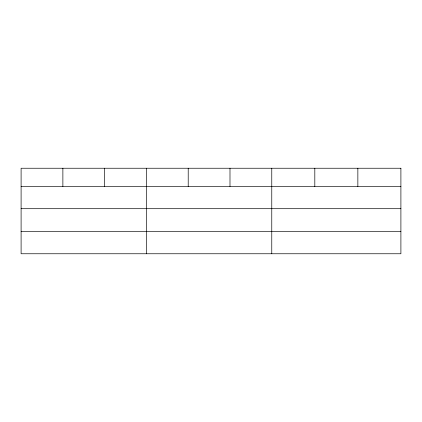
<?xml version="1.0" encoding="UTF-8"?>
<svg xmlns="http://www.w3.org/2000/svg" width="422" height="422" viewBox="0 0 422 422"><rect width="100%" height="100%" fill="white"/><g stroke="black" fill="none" stroke-linecap="round" stroke-linejoin="round"><path stroke-width="0.63" d="M21.1 186.498L400.9 186.498M21.1 208.695L400.9 208.695M21.1 231.567L400.9 231.567M357.856 168.241L357.856 186.498M314.812 168.241L314.812 186.498M271.768 168.241L271.768 253.759M229.99 168.241L229.99 186.498M188.212 168.241L188.212 186.498M146.434 168.241L146.434 253.759M104.656 168.241L104.656 186.498M62.878 168.241L62.878 186.498M400.9 168.241L21.1 168.241L21.1 253.759L400.9 253.759L400.9 168.241"/></g></svg>
